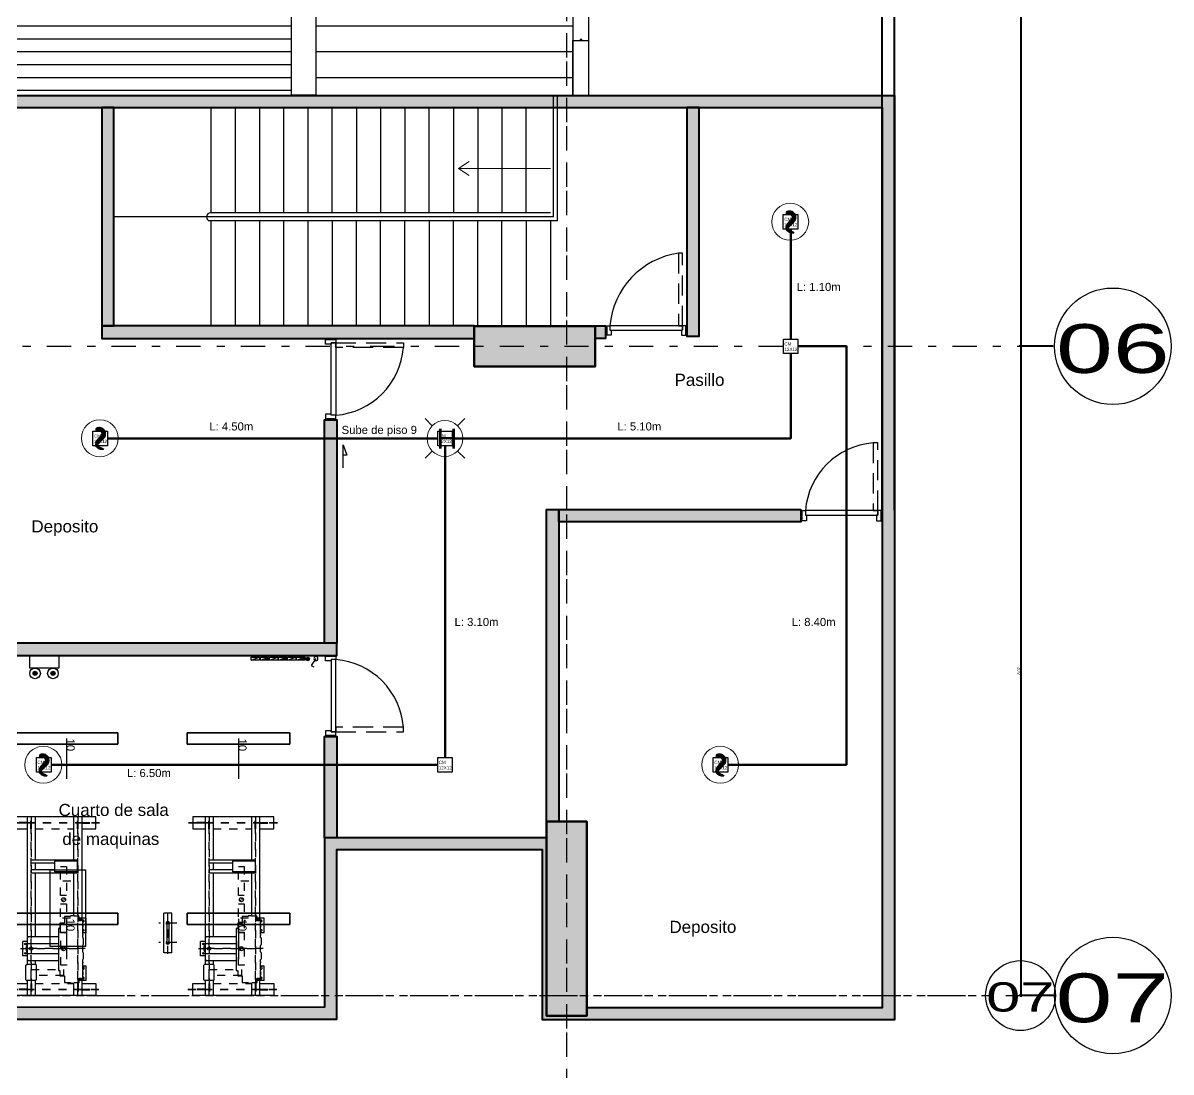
# Model space of a CAD drawing. Header units: millimetres. Extents: x 3781 to 4924, y 1639 to 1721.
# Drawn here: x 4896.93 to 4911.13, y 1649.56 to 1662.52 of the extents above; entities that cross this region are included whole.
import ezdxf

# ---------------------------------------------------------------- set-up
doc = ezdxf.new("R2010")
doc.units = ezdxf.units.MM
for name, pattern in [('CENTER', [0.7, 0.3, -0.2, 0, -0.2]), ('CENTERX2', [4, 2.5, -0.5, 0.5, -0.5]), ('DASHDOT2', [0.5, 0.25, -0.125, 0, -0.125]), ('DASHED2', [9.525, 6.35, -3.175]), ('DASHEDX2', [1.5, 1, -0.5]), ('HIDDEN', [0.375, 0.25, -0.125]), ('HIDDEN2', [0.1875, 0.125, -0.0625]), ('PHANTOMX2', [5, 2.5, -0.5, 0.5, -0.5, 0.5, -0.5])]:
    doc.linetypes.add(name, pattern=pattern)
doc.layers.get('Defpoints').update_dxf_attribs({"color": 255})
for name, color, linetype in [('1amobla', 2, 'Continuous'), ('_ACHU3', 253, 'Continuous'), ('ACOMETIDAS', 3, 'Continuous'), ('ANGULO', 3, 'Continuous'), ('AREA PARQUEO', 51, 'Continuous'), ('AS_GL DETECCION_MEZANINE', 7, 'Continuous'), ('AS_GL DETECCION_PISO 2', 7, 'Continuous'), ('AS_GL DETECCION_PISO 6', 7, 'Continuous'), ('CIELOS', 2, 'Continuous'), ('DLXLUM10', 50, 'Continuous'), ('DLXLUMEMER', 80, 'Continuous'), ('DLXLUMEX', 2, 'Continuous'), ('E-BORDE LOSA', 4, 'Continuous'), ('EJE-ESTRUCTURA', 1, 'CENTER'), ('EJES', 1, 'DASHDOT2'), ('F-2', 2, 'Continuous'), ('GG_LAZO CONTROL DRIVERS', 82, 'Continuous'), ('HATCH', 2, 'Continuous'), ('JCA_COTAS', 1, 'Continuous'), ('JCA_TEXTO1', 2, 'Continuous'), ('JCA_TEXTO2', 3, 'Continuous'), ('MAQUINA', 31, 'Continuous'), ('MAQUINA BASE', 82, 'Continuous'), ('MAQUINA VIGAS', 84, 'Continuous'), ('MAQUINA ZAPATAS', 84, 'Continuous'), ('MUEBLE', 1, 'Continuous'), ('MUROS', 30, 'Continuous'), ('PROYECCION', 1, 'DASHED2')]:
    doc.layers.add(name, color=color, linetype=linetype)
for name, color, linetype, lineweight in [('Columna', 6, 'Continuous', 40), ('D+_AU_EQUIPOS', 255, 'Continuous', 25), ('ELEC_ILUMINACION', 3, 'Continuous', 20), ('Estructura', 6, 'Continuous', 40), ('Muro', 4, 'Continuous', 40), ('TEXTOS', 7, 'Continuous', 20)]:
    doc.layers.add(name, color=color, linetype=linetype, lineweight=lineweight)
doc.layers.add('DIM-25', color=1, linetype='Continuous', plot=False)
doc.styles.add('DIM', font='ROMANS.shx')
doc.styles.add('ROMANS', font='arial.ttf', dxfattribs={"width": 0.7})
doc.styles.get("Standard").update_dxf_attribs({"font": 'arial.ttf'})
doc.styles.add('style2', font='arial.ttf', dxfattribs={"width": 1.5})
doc.dimstyles.new('1-10', dxfattribs={"dimscale": 10, "dimtxt": 0.0037, "dimasz": 0.001, "dimexe": 0.0018, "dimexo": 0.0018, "dimgap": 0.0005, "dimtad": 1, "dimzin": 4, "dimdsep": 46, "dimtxsty": 'ROMANS', "dimblk": 'ARCHTICK', "dimcen": 0.003, "dimdle": 0.0015, "dimclrd": 1, "dimclre": 1, "dimclrt": 4, "dimadec": 0, "dimazin": 0, "dimtfac": 1, "dimtix": 1, "dimtmove": 2, "dimatfit": 3, "dimldrblk": 'flecha', "dimfxl": 1, "dimtolj": 1, "dimtzin": 4, "dimarcsym": 0})
doc.dimstyles.new('dim-10', dxfattribs={"dimscale": 10, "dimtxt": 0.0015, "dimasz": 0.0008, "dimexe": 0.0003, "dimexo": 0.001, "dimgap": 0.0005, "dimtad": 2, "dimzin": 4, "dimdsep": 46, "dimtxsty": 'DIM', "dimblk": 'ARCHTICK', "dimcen": 0.0025, "dimclrd": 1, "dimclre": 256, "dimclrt": 2, "dimadec": 0, "dimazin": 0, "dimtfac": 1, "dimtmove": 2, "dimatfit": 0, "dimldrblk": 'OPEN30', "dimfxl": 1, "dimtolj": 1, "dimtzin": 0, "dimarcsym": 0})

# ---------------------------------------------------------------- blocks, each defined once
blk = doc.blocks.new('_ArchTick')
at = {"color": 0, "linetype": 'ByBlock', "const_width": 0.15}
blk.add_lwpolyline([(-0.5, -0.5), (0.5, 0.5)], dxfattribs=at)
blk = doc.blocks.new('*D63')
at = {"layer": 'Defpoints', "color": 0, "transparency": 16777216}
for p in [(2544.533, -5893.999), (2544.114, -5903.674), (2544.533, -5903.674)]:
    blk.add_point(p, dxfattribs=at)
at = {"layer": 'JCA_COTAS', "color": 1, "lineweight": -2, "transparency": 16777216}
for p, q in [((2544.515, -5893.999), (2544.096, -5893.999)), ((2544.114, -5893.984), (2544.114, -5903.689)), ((2544.515, -5903.674), (2544.096, -5903.674))]:
    blk.add_line(p, q, dxfattribs=at)
at = {"layer": 'JCA_COTAS', "color": 1, "lineweight": -2, "transparency": 16777216, "xscale": 0.01, "yscale": 0.01, "zscale": 0.01}
for p, rotation in [((2544.114, -5893.999), 90), ((2544.114, -5903.674), 270)]:
    blk.add_blockref('_ArchTick', p, dxfattribs=dict(at, rotation=rotation))
at = {"layer": 'JCA_COTAS', "color": 4, "transparency": 16777216, "insert": (2544.091, -5898.836), "char_height": 0.037, "attachment_point": 5, "rotation": 90, "style": 'ROMANS'}
blk.add_mtext('\\A1;9.68', dxfattribs=at)
blk = doc.blocks.new('flecha')
at = {"layer": '_ACHU3', "linetype": 'Continuous', "lineweight": 0}
h = blk.add_hatch(color=255, dxfattribs=at)
h.dxf.hatch_style = 1
h.paths.add_polyline_path([(0, 0), (2.4, 0.4), (2.4, 0), (4, 0), (4, 0), (2.4, 0), (2.4, -0.4)])
at = {"layer": '_ACHU3', "linetype": 'Continuous', "lineweight": 0, "flags": 128}
blk.add_lwpolyline([(0, 0), (2.4, 0.4), (2.4, 0), (2.4, 0), (4, 0), (4, 0), (2.4, 0), (2.4, -0.4), (0, 0)], dxfattribs=at)
blk = doc.blocks.new('*D64')
at = {"layer": 'Defpoints', "color": 0, "transparency": 16777216}
for p in [(2544.533, -5903.674), (2544.114, -5911.699), (2544.533, -5911.699)]:
    blk.add_point(p, dxfattribs=at)
at = {"layer": 'JCA_COTAS', "color": 1, "lineweight": -2, "transparency": 16777216}
for p, q in [((2544.515, -5903.674), (2544.096, -5903.674)), ((2544.114, -5903.659), (2544.114, -5911.714)), ((2544.515, -5911.699), (2544.096, -5911.699))]:
    blk.add_line(p, q, dxfattribs=at)
at = {"layer": 'JCA_COTAS', "color": 1, "lineweight": -2, "transparency": 16777216, "xscale": 0.01, "yscale": 0.01, "zscale": 0.01}
for p, rotation in [((2544.114, -5903.674), 90), ((2544.114, -5911.699), 270)]:
    blk.add_blockref('_ArchTick', p, dxfattribs=dict(at, rotation=rotation))
at = {"layer": 'JCA_COTAS', "color": 4, "transparency": 16777216, "insert": (2544.091, -5907.686), "char_height": 0.037, "attachment_point": 5, "rotation": 90, "style": 'ROMANS'}
blk.add_mtext('\\A1;8.02', dxfattribs=at)
blk = doc.blocks.new('*D122')
at = {"layer": 'CIELOS', "lineweight": -2, "ltscale": 0.01, "transparency": 16777216}
for p, q in [((4903.729, 1661.638), (4903.729, 1662.308)), ((4903.93, 1661.639), (4903.93, 1662.308))]:
    blk.add_line(p, q, dxfattribs=at)
at = {"layer": 'CIELOS', "color": 1, "lineweight": -2, "ltscale": 0.01, "transparency": 16777216}
blk.add_line((4903.93, 1662.305), (4903.729, 1662.305), dxfattribs=at)
at = {"layer": 'Defpoints', "color": 0, "ltscale": 0.01, "transparency": 16777216}
for p in [(4903.729, 1662.305), (4903.729, 1661.628), (4903.93, 1661.629)]:
    blk.add_point(p, dxfattribs=at)
at = {"layer": 'CIELOS', "color": 1, "lineweight": -2, "ltscale": 0.01, "transparency": 16777216, "xscale": 0.008, "yscale": 0.008, "zscale": 0.008, "rotation": 180}
blk.add_blockref('_ArchTick', (4903.729, 1662.305), dxfattribs=at)
at = {"layer": 'CIELOS', "color": 1, "lineweight": -2, "ltscale": 0.01, "transparency": 16777216, "xscale": 0.008, "yscale": 0.008, "zscale": 0.008}
blk.add_blockref('_ArchTick', (4903.93, 1662.305), dxfattribs=at)
at = {"layer": 'CIELOS', "color": 2, "ltscale": 0.01, "transparency": 16777216, "insert": (4903.829, 1662.317), "char_height": 0.015, "attachment_point": 5, "style": 'DIM'}
blk.add_mtext('\\A1;.20', dxfattribs=at)
blk = doc.blocks.new('_Open30')
at = {"color": 0, "linetype": 'ByBlock', "lineweight": -2}
for p, q in [((-1, 0.3), (0, 0)), ((0, 0), (-1, -0.3)), ((0, 0), (-1, 0))]:
    blk.add_line(p, q, dxfattribs=at)
blk = doc.blocks.new('*D73')
at = {"layer": 'Defpoints', "color": 0, "transparency": 16777216}
for p in [(2144.533, -5893.999), (2144.114, -5903.674), (2144.533, -5903.674)]:
    blk.add_point(p, dxfattribs=at)
at = {"layer": 'JCA_COTAS', "color": 1, "lineweight": -2, "transparency": 16777216}
for p, q in [((2144.515, -5893.999), (2144.096, -5893.999)), ((2144.114, -5893.984), (2144.114, -5903.689)), ((2144.515, -5903.674), (2144.096, -5903.674))]:
    blk.add_line(p, q, dxfattribs=at)
at = {"layer": 'JCA_COTAS', "color": 1, "lineweight": -2, "transparency": 16777216, "xscale": 0.01, "yscale": 0.01, "zscale": 0.01}
for p, rotation in [((2144.114, -5893.999), 90), ((2144.114, -5903.674), 270)]:
    blk.add_blockref('_ArchTick', p, dxfattribs=dict(at, rotation=rotation))
at = {"layer": 'JCA_COTAS', "color": 4, "transparency": 16777216, "insert": (2144.091, -5898.836), "char_height": 0.037, "attachment_point": 5, "rotation": 90, "style": 'ROMANS'}
blk.add_mtext('\\A1;9.68', dxfattribs=at)
blk = doc.blocks.new('*D74')
at = {"layer": 'Defpoints', "color": 0, "transparency": 16777216}
for p in [(2144.533, -5903.674), (2144.114, -5911.699), (2144.533, -5911.699)]:
    blk.add_point(p, dxfattribs=at)
at = {"layer": 'JCA_COTAS', "color": 1, "lineweight": -2, "transparency": 16777216}
for p, q in [((2144.515, -5903.674), (2144.096, -5903.674)), ((2144.114, -5903.659), (2144.114, -5911.714)), ((2144.515, -5911.699), (2144.096, -5911.699))]:
    blk.add_line(p, q, dxfattribs=at)
at = {"layer": 'JCA_COTAS', "color": 1, "lineweight": -2, "transparency": 16777216, "xscale": 0.01, "yscale": 0.01, "zscale": 0.01}
for p, rotation in [((2144.114, -5903.674), 90), ((2144.114, -5911.699), 270)]:
    blk.add_blockref('_ArchTick', p, dxfattribs=dict(at, rotation=rotation))
at = {"layer": 'JCA_COTAS', "color": 4, "transparency": 16777216, "insert": (2144.091, -5907.686), "char_height": 0.037, "attachment_point": 5, "rotation": 90, "style": 'ROMANS'}
blk.add_mtext('\\A1;8.02', dxfattribs=at)
blk = doc.blocks.new('*U94')
for p, q in [((70, 637), (-70, 637)), ((-70, 637), (-70, -637)), ((-70, 637), (-70, -637)), ((-70, -637), (-70, 637)), ((-70, 637), (-70, 637)), ((70, 637), (-70, 637)), ((-70, 637), (-70, 637)), ((-70, 637), (70, 637)), ((-70, -637), (-70, 637)), ((-70, 637), (70, 637)), ((70, -637), (70, 637)), ((70, 637), (70, 637)), ((70, -637), (70, 637)), ((70, 637), (70, 637)), ((70, 637), (70, -637)), ((70, 637), (70, -637)), ((-70, -637), (70, -637)), ((-70, -637), (-70, -637)), ((-70, -637), (70, -637)), ((70, -637), (-70, -637)), ((-70, -637), (-70, -637)), ((70, -637), (-70, -637)), ((70, -637), (70, -637)), ((70, -637), (70, -637))]:
    blk.add_line(p, q)
at = {"color": 1}
blk.add_line((0, 0), (500, 0), dxfattribs=at)
at = {"layer": 'DLXLUMEX', "color": 7}
blk.add_text('10', height=100, dxfattribs=at).set_placement((0, 0))
blk = doc.blocks.new('SUICHE SENCILLO')
at = {"layer": 'D+_AU_EQUIPOS'}
for p, q in [((0, 0), (187, -67)), ((187, -67), (153, -128))]:
    blk.add_line(p, q, dxfattribs=at)
blk.add_circle((0, 0), 47.9, dxfattribs=at)
blk = doc.blocks.new('EMG LEDR5H')
at = {"layer": 'DLXLUMEMER'}
h = blk.add_hatch(color=256, dxfattribs=at)
h.dxf.hatch_style = 1
h.paths.add_polyline_path([(-0.181, 0.3, 1), (-0.113, 0.3, 1)])
h = blk.add_hatch(color=256, dxfattribs=at)
h.dxf.hatch_style = 1
h.paths.add_polyline_path([(0.122, 0.3, 1), (0.191, 0.3, 1)])
blk.add_lwpolyline([(-0.245, 0.21), (0.245, 0.21), (0.245, 0), (-0.245, 0)], close=True, dxfattribs=at)
for centre, radius in [((-0.147, 0.3), 0.0902), ((0.156, 0.3), 0.0902), ((-0.147, 0.3), 0.0342), ((0.156, 0.3), 0.0342)]:
    blk.add_circle(centre, radius, dxfattribs=at)
blk = doc.blocks.new('ACOMETIDA')
at = {"layer": 'ACOMETIDAS', "ltscale": 0.5}
for p, q in [((38692, -55335), (38692, -55387)), ((38705, -55335), (38705, -55387))]:
    blk.add_line(p, q, dxfattribs=at)
for points in [[(38684, -54663), (38721, -54663), (38721, -54766), (38684, -54766)], [(38684, -54775), (38721, -54775), (38721, -54878), (38684, -54878)], [(38684, -54887), (38721, -54887), (38721, -54990), (38684, -54990)], [(38684, -54999), (38721, -54999), (38721, -55102), (38684, -55102)], [(38684, -55111), (38721, -55111), (38721, -55214), (38684, -55214)], [(38684, -55223), (38721, -55223), (38721, -55326), (38684, -55326)]]:
    blk.add_lwpolyline(points, close=True, dxfattribs=at)
for points in [[(38684, -54663), (38721, -54766)], [(38684, -54775), (38721, -54878)], [(38684, -54887), (38721, -54990)], [(38684, -54999), (38721, -55102)], [(38684, -55111), (38721, -55214)], [(38684, -55223), (38721, -55326)]]:
    blk.add_lwpolyline(points, dxfattribs=at)
blk.add_circle((38699, -55361), 22, dxfattribs=at)
for points in [[(38684, -54775), (38721, -54878), (38684, -54878)], [(38684, -54999), (38721, -55102), (38684, -55102)], [(38684, -55223), (38721, -55326), (38684, -55326)]]:
    blk.add_solid(points, dxfattribs=at)
blk = doc.blocks.new('dcedfedwed')
at = {"layer": 'HATCH'}
h = blk.add_hatch(color=256, dxfattribs=at)
h.paths.add_polyline_path([(0, 630), (0, 605), (25, 605, 0.414214)])
h.paths.add_polyline_path([(0, 605), (-25, 605, 0.414214), (0, 580)])
h = blk.add_hatch(color=256, dxfattribs=at)
h.paths.add_polyline_path([(0, 25), (0, 0), (25, 0, 0.414214)])
h.paths.add_polyline_path([(0, 0), (-25, 0, 0.414214), (0, -25)])
at = {"layer": 'ANGULO', "linetype": 'CENTERX2'}
for p, q in [((-87, 230), (87, 230)), ((-92, -230), (92, -230))]:
    blk.add_line(p, q, dxfattribs=at)
at = {"layer": 'EJES', "ltscale": 2}
for p, q in [((910, 670), (910, 150)), ((800, 530), (1020, 530)), ((800, 290), (1020, 290))]:
    blk.add_line(p, q, dxfattribs=at)
for points, elevation in [([(-175, -1025), (-175, 1185)], 0), ([(532, 605), (-268, 605)], -388613), ([(654, -950), (-445, -950)], -388613)]:
    blk.add_lwpolyline(points, close=True, dxfattribs=dict(at, elevation=elevation))
for points in [[(400, -1025), (400, 1185)], [(662, 1110), (-437, 1110)]]:
    blk.add_lwpolyline(points, close=True, dxfattribs=at)
at = {"layer": 'HATCH'}
for centre in [(0, 605), (0, 0)]:
    blk.add_circle(centre, 25, dxfattribs=at)
at = {"layer": 'MAQUINA', "linetype": 'Continuous', "ltscale": 3, "elevation": -388613}
blk.add_lwpolyline([(-189, 205), (-135, 205, -0.365977), (-132, 202, 0.365977), (-129, 200), (-85, 200), (-85, 206), (-10, 206), (-10, 290), (44, 290), (44, 355), (64, 355), (64, 875), (44, 875), (44, 940), (-10, 940), (-10, 1024), (-85, 1024), (-85, 1030), (-129, 1030, 0.365977), (-132, 1028, -0.365977), (-135, 1025), (-193, 1025), (-193, 970), (-216, 970), (-216, 977, 0.414214), (-218, 978), (-232, 978, 0.414214), (-233, 977), (-233, 965), (-238, 965), (-238, 880), (-237, 880), (-237, 870), (-240, 870, 0.388879), (-241, 868), (-241, 862, 0.388879), (-240, 860), (-237, 860), (-237, 780), (-240, 780, 0.388879), (-241, 778), (-241, 772, 0.388879), (-240, 770), (-237, 769), (-237, 744, 0.27418), (-247, 727), (-247, 663, 0.27418), (-237, 646), (-237, 610), (-240, 610, 0.388879), (-241, 608), (-241, 602, 0.388879), (-240, 600), (-237, 600), (-237, 564, 0.27418), (-247, 547), (-247, 483, 0.27418), (-237, 466), (-237, 441), (-240, 440, 0.388879), (-241, 438), (-241, 432, 0.388879), (-240, 430), (-237, 430), (-237, 370), (-240, 370, 0.388879), (-241, 368), (-241, 362, 0.388879), (-240, 360), (-237, 360), (-237, 352), (-238, 352), (-238, 265), (-233, 265), (-233, 254, 0.414214), (-232, 252), (-218, 252, 0.414214), (-216, 254), (-216, 262), (-193, 262), (-193, 206), (-189, 206)], format="xyb", dxfattribs=at)
at = {"layer": 'MAQUINA BASE', "linetype": 'Continuous', "ltscale": 3}
for p, q in [((335, 990, -388613), (345, 1000, -388613)), ((345, 1000, -388613), (455, 1000, -388613)), ((465, 990, -388613), (455, 1000, -388613)), ((335, 990, -388613), (335, 810, -388613)), ((465, 990, -388613), (465, 810, -388613)), ((335, 810, -388613), (345, 800, -388613)), ((345, 800, -388613), (455, 800, -388613)), ((465, 810, -388613), (455, 800, -388613)), ((64, 670), (450, 670)), ((860, 655), (960, 655)), ((860, 655), (860, 165)), ((960, 655), (960, 165)), ((450, 540), (64, 540)), ((899, 535), (902, 535)), ((899, 285), (899, 535)), ((906, 528), (902, 535)), ((914, 528), (918, 535)), ((921, 535), (918, 535)), ((921, 285), (921, 535)), ((899, 285), (902, 285)), ((906, 292), (902, 285)), ((914, 292), (918, 285)), ((921, 285), (918, 285)), ((860, 165), (960, 165))]:
    blk.add_line(p, q, dxfattribs=at)
at = {"layer": 'MAQUINA BASE', "linetype": 'Continuous', "ltscale": 3, "elevation": -388613}
blk.add_lwpolyline([(-193, 985), (-235, 985), (-235, 965)], dxfattribs=at)
at = {"layer": 'MAQUINA BASE', "linetype": 'Continuous', "ltscale": 3}
for points in [[(64, 460), (440, 460), (450, 470), (450, 740), (440, 750), (64, 750)], [(-235, 265), (-235, 245), (-193, 245)]]:
    blk.add_lwpolyline(points, dxfattribs=at)
blk.add_circle((400, 605), 20, dxfattribs=at)
for centre, radius, start, end in [((910, 530), 20, 303.367, 236.633), ((910, 530), 4, 0, 180), ((910, 530), 4, 180, 0), ((910, 290), 20, 123.367, 56.633), ((910, 290), 4, 0, 180), ((910, 290), 4, 180, 0)]:
    blk.add_arc(centre, radius, start, end, dxfattribs=at)
at = {"layer": 'MAQUINA VIGAS'}
for p, q in [((-225, 1000, -388613), (-225, 1185)), ((-125, 1030, -388613), (-125, 1185)), ((350, 1000, -388613), (350, 1185)), ((450, 1000, -388613), (450, 1185)), ((350, 750), (350, 800, -388613)), ((450, 675), (450, 800, -388613)), ((350, 185), (350, 460)), ((450, -1025), (450, 495)), ((-225, -1025), (-225, 230)), ((-125, -315), (-125, 200)), ((350, -315), (350, 185)), ((-175, -330), (-175, -370)), ((-175, -330), (400, -330)), ((-170, -475), (-170, -345)), ((-170, -345), (110, -345)), ((-125, -330), (-125, -315)), ((110, -475), (110, -345)), ((110, -370), (400, -370)), ((350, -330), (350, -315)), ((350, -450), (350, -370)), ((400, -330), (400, -370)), ((-175, -450), (-175, -490)), ((-175, -490), (400, -490)), ((-170, -475), (110, -475)), ((-125, -1025), (-125, -490)), ((110, -450), (400, -450)), ((350, -1025), (350, -490)), ((400, -450), (400, -490))]:
    blk.add_line(p, q, dxfattribs=at)
at = {"layer": 'MAQUINA VIGAS', "linetype": 'PHANTOMX2', "ltscale": 2}
for p, q in [((350, 1035), (-125, 1035)), ((350, -875), (-125, -875))]:
    blk.add_line(p, q, dxfattribs=at)
at = {"layer": 'MAQUINA VIGAS', "linetype": 'DASHEDX2', "ltscale": 3}
for p, q in [((-175, -370), (-170, -370)), ((-175, -450), (-170, -450))]:
    blk.add_line(p, q, dxfattribs=at)
at = {"layer": 'MAQUINA VIGAS', "linetype": 'CENTERX2', "ltscale": 2}
blk.add_line((-61, -330), (61, -330), dxfattribs=at)
at = {"layer": 'MAQUINA VIGAS'}
for points in [[(-225, 1035), (-400, 1035), (-400, 1185), (600, 1185), (600, 1035), (450, 1035)], [(-225, -875), (-400, -875), (-400, -1025), (600, -1025), (600, -875), (450, -875)]]:
    blk.add_lwpolyline(points, dxfattribs=at)
at = {"layer": 'MAQUINA ZAPATAS', "linetype": 'Continuous', "ltscale": 3}
for p, q in [((-280, 1000, -388613), (-280, 820, -388613)), ((-280, 1000, -388613), (-193, 1000, -388613)), ((-280, 820, -388613), (-237, 820, -388613)), ((450, 695), (505, 695)), ((505, 695), (505, 515)), ((450, 515), (505, 515)), ((-280, 410, -388613), (-237, 410)), ((-280, 410, -388613), (-280, 230)), ((-280, 230), (-193, 230))]:
    blk.add_line(p, q, dxfattribs=at)
for centre in [(470, 663), (470, 547)]:
    blk.add_circle(centre, 10, dxfattribs=at)
for centre, radius, start, end in [((-239, 844), 17.6, 97.1345, 277.845), ((-246, 968, -388613), 10, 342.5424, 314.427), ((-175, 910, -388613), 67.5, 160.1763, 199.8237), ((400, 605), 67.5, 317.7946, 42.2054), ((-246, 378), 10, 25.8419, 296.1197), ((-175, 320), 67.5, 160.1763, 199.8237), ((-246, 378), 10, 307.5793, 334.1581), ((-246, 378), 10, 307.5793, 334.1581), ((-246, 262), 10, 45.573, 17.4576)]:
    blk.add_arc(centre, radius, start, end, dxfattribs=at)
at = {"layer": 'PROYECCION'}
for p, q in [((-179, 1035), (-179, 1185)), ((-172, 1035), (-172, 1185)), ((396, 1035), (396, 1185)), ((403, 1035), (403, 1185)), ((-225, 1113), (-400, 1113)), ((-225, 1106), (-400, 1106)), ((450, 1113), (600, 1113)), ((450, 1106), (600, 1106)), ((-225, -947), (-400, -947)), ((-225, -954), (-400, -954)), ((-179, -875), (-179, -1025)), ((-172, -875), (-172, -1025)), ((396, -875), (396, -1025)), ((403, -875), (403, -1025)), ((450, -947), (600, -947)), ((450, -954), (600, -954))]:
    blk.add_line(p, q, dxfattribs=at)
at = {"layer": 'PROYECCION', "linetype": 'DASHEDX2', "elevation": -388613}
for points in [[(0, 936), (400, 936), (400, 864), (0, 864)], [(-35, 810), (35, 810), (35, 400), (-35, 400)], [(-36, 410), (36, 410), (36, 50), (-36, 50)], [(-36, -50), (36, -50), (36, -410), (-36, -410)]]:
    blk.add_lwpolyline(points, close=True, dxfattribs=at)
blk = doc.blocks.new('Caja metalica de 12')
at = {"layer": '1amobla', "linetype": 'Continuous', "ltscale": 0.3}
blk.add_lwpolyline([(-1069.691, -2855.357), (-1069.511, -2855.357), (-1069.511, -2855.537), (-1069.691, -2855.537), (-1069.691, -2855.357)], dxfattribs=at)
at = {"layer": '1amobla', "color": 7, "linetype": 'Continuous', "ltscale": 0.3, "insert": (-1069.679, -2855.397), "char_height": 0.04, "width": 0.07916, "attachment_point": 1}
blk.add_mtext('CM 12X12', dxfattribs=at)
blk = doc.blocks.new('AS_Strobe-CEILING')
at = {"color": 0, "linetype": 'Continuous', "lineweight": 15}
for p, q in [((-0.1045, 0.1045), (-0.163, 0.163)), ((0.1045, 0.1045), (0.163, 0.163)), ((-0.1045, -0.1045), (-0.163, -0.163)), ((0.1045, -0.1045), (0.163, -0.163))]:
    blk.add_line(p, q, dxfattribs=at)
blk.add_ellipse((0, 0), major_axis=(0.1478, 0), ratio=1, dxfattribs=at)
blk = doc.blocks.new('Horne Strobe Cielo')
at = {"layer": 'AS_GL DETECCION_MEZANINE', "color": 1, "linetype": 'Continuous', "xscale": 1.5, "yscale": 1.5, "zscale": 1.5}
blk.add_blockref('AS_Strobe-CEILING', (-679.742, -2828), dxfattribs=at)
at = {"layer": '1amobla', "color": 7, "linetype": 'Continuous', "ltscale": 0.3, "true_color": 0xffffff, "insert": (-679.843, -2827.878), "char_height": 0.25, "width": 0.07916, "attachment_point": 1}
blk.add_mtext('H', dxfattribs=at)
blk = doc.blocks.new('AS_Initiator2')
at = {"color": 0, "linetype": 'Continuous', "lineweight": 15}
blk.add_circle((0, 0), 0.1524, dxfattribs=at)
for points in [[(-0.027, 0.0906), (-0.0054, 0.0954), (-0.027, 0.0558), (0.0174, 0.0906)], [(-0.027, 0.0558), (-0.0366, 0.0654), (-0.027, 0.0906), (-0.0366, 0.0822)], [(0.0438, 0.0054), (-0.0018, -0.0426), (-0.027, -0.0126), (-0.0342, -0.0246)], [(-0.027, 0.0558), (0.0174, 0.0906), (-0.0162, 0.0522), (-0.0068, 0.055)], [(0.0486, 0.015), (0.0438, 0.0054), (0.0042, 0.0222), (-0.027, -0.0126)], [(-0.0068, 0.055), (0.0174, 0.0906), (0.0066, 0.051), (0.0306, 0.081)], [(0.0438, 0.0678), (0.0486, 0.0606), (0.0138, 0.039), (0.0042, 0.0222)], [(0.0486, 0.0606), (0.0522, 0.0366), (0.0042, 0.0222), (0.0486, 0.015)], [(0.0066, 0.051), (0.0306, 0.081), (0.0138, 0.039), (0.0438, 0.0678)], [(-0.0018, -0.0426), (-0.0102, -0.0498), (-0.0342, -0.0246), (-0.0402, -0.0498)], [(-0.0102, -0.0498), (-0.009, -0.0618), (-0.0402, -0.0498), (-0.0366, -0.0702)], [(-0.009, -0.0618), (0.003, -0.0702), (-0.0366, -0.0702), (-0.015, -0.0894)], [(0.003, -0.0702), (0.0186, -0.0762), (-0.015, -0.0894), (0.009, -0.0978)], [(0.009, -0.0978), (0.0186, -0.0762), (0.0306, -0.0978), (0.0366, -0.087)]]:
    blk.add_solid(points, dxfattribs=at)
blk = doc.blocks.new('estruct terraza')
at = {"layer": 'EJE-ESTRUCTURA'}
for p, q in [((2538.498, -5855.354), (2538.498, -5914.914)), ((2538.498, -5855.354), (2538.498, -5914.914)), ((2512.87, -5903.674), (2544.533, -5903.674)), ((2512.731, -5911.699), (2544.533, -5911.699))]:
    blk.add_line(p, q, dxfattribs=at)
at = {"layer": 'Estructura', "color": 1, "linetype": 'HIDDEN2', "ltscale": 0.3}
for points in [[(2537.353, -5903.424), (2538.853, -5903.424), (2538.853, -5903.924), (2537.353, -5903.924)], [(2538.248, -5911.949), (2538.248, -5909.549), (2538.748, -5909.549), (2538.748, -5911.949)]]:
    blk.add_lwpolyline(points, close=True, dxfattribs=at)
at = {"layer": 'JCA_TEXTO1', "linetype": 'Continuous'}
for centre in [(2545.253, -5903.674), (2545.253, -5911.699)]:
    blk.add_circle(centre, 0.72, dxfattribs=at)
at = {"layer": 'JCA_TEXTO2', "style": 'style2', "width": 1.5}
for s, p in [('06', (2544.551, -5904.004)), ('07', (2544.545, -5912.029))]:
    blk.add_text(s, height=0.6031, rotation=0.0293, dxfattribs=at).set_placement(p)
at = {"layer": 'JCA_COTAS'}
for base, p1, p2, picture, middle in [((2544.11448, -5903.67384), (2544.53317, -5893.99883), (2544.53317, -5903.67384), '*D63', (2544.09059, -5898.83633)), ((2544.11448, -5911.69883), (2544.53317, -5903.67384), (2544.53317, -5911.69883), '*D64', (2544.09059, -5907.68634))]:
    dim = blk.add_linear_dim(base=base, p1=p1, p2=p2, angle=90, dimstyle='1-10', dxfattribs=at)
    dim.commit()
    dim.dimension.update_dxf_attribs({"geometry": picture, "text_midpoint": middle})
blk = doc.blocks.new('estructura cubiertas')
at = {"layer": 'EJE-ESTRUCTURA'}
for p, q in [((2138.498, -5855.354), (2138.498, -5914.914)), ((2138.498, -5855.354), (2138.498, -5914.914)), ((2112.87, -5903.674), (2144.533, -5903.674)), ((2112.731, -5911.699), (2144.533, -5911.699))]:
    blk.add_line(p, q, dxfattribs=at)
at = {"layer": 'Estructura', "color": 1, "linetype": 'HIDDEN2', "ltscale": 0.3}
for points in [[(2137.353, -5903.424), (2138.853, -5903.424), (2138.853, -5903.924), (2137.353, -5903.924)], [(2138.248, -5911.949), (2138.248, -5909.549), (2138.748, -5909.549), (2138.748, -5911.949)]]:
    blk.add_lwpolyline(points, close=True, dxfattribs=at)
at = {"layer": 'JCA_TEXTO1', "linetype": 'Continuous'}
for centre in [(2145.253, -5903.674), (2145.253, -5911.699)]:
    blk.add_circle(centre, 0.72, dxfattribs=at)
at = {"layer": 'JCA_TEXTO2', "style": 'style2', "width": 1.5}
for s, p in [('06', (2144.551, -5904.004)), ('07', (2144.545, -5912.029))]:
    blk.add_text(s, height=0.6031, rotation=0.0293, dxfattribs=at).set_placement(p)
at = {"layer": 'JCA_COTAS'}
for base, p1, p2, picture, middle in [((2144.11448, -5903.67384), (2144.53317, -5893.99883), (2144.53317, -5903.67384), '*D73', (2144.09059, -5898.83633)), ((2144.11448, -5911.69883), (2144.53317, -5903.67384), (2144.53317, -5911.69883), '*D74', (2144.09059, -5907.68634))]:
    dim = blk.add_linear_dim(base=base, p1=p1, p2=p2, angle=90, dimstyle='1-10', dxfattribs=at)
    dim.commit()
    dim.dimension.update_dxf_attribs({"geometry": picture, "text_midpoint": middle})

msp = doc.modelspace()

# ---------------------------------------------------------------- hatches: boundary and pattern name
at = {"layer": 'E-BORDE LOSA', "ltscale": 0.01}
h = msp.add_hatch(dxfattribs=at)
h.set_pattern_fill('ANSI31', color=251, scale=0.05, angle=135)
h.set_pattern_definition([(180, (2565.1563, 7637.20172), (-1e-17, -0.15875), [])])
h.paths.add_polyline_path([(4896.158, 1661.631), (4900.252, 1661.631), (4900.252, 1668.303), (4898.758, 1668.303), (4898.758, 1678.881), (4896.158, 1678.881)])
h = msp.add_hatch(dxfattribs=at)
h.set_pattern_fill('ANSI31', color=251, scale=0.1, angle=135)
h.set_pattern_definition([(180, (2585.88402, 7637.20172), (-3e-17, -0.3175), [])])
h.paths.add_polyline_path([(4900.553, 1661.63), (4903.731, 1661.629), (4903.728, 1668.302), (4900.55, 1668.303)])
h = msp.add_hatch(color=251, dxfattribs=at)
h.dxf.hatch_style = 1
h.paths.add_polyline_path([(4907.708, 1661.629), (4895.909, 1661.629), (4895.908, 1658.828), (4893.566, 1658.828), (4893.566, 1650.207), (4900.809, 1650.208), (4900.809, 1652.304), (4903.354, 1652.304), (4903.354, 1650.203), (4907.708, 1650.203)])
h.paths.add_polyline_path([(4907.558, 1650.353), (4903.904, 1650.353), (4903.904, 1650.253), (4903.404, 1650.253), (4903.404, 1652.454), (4900.659, 1652.454), (4900.659, 1650.358), (4896.407, 1650.357), (4896.407, 1650.254), (4895.907, 1650.253), (4895.907, 1650.357), (4893.716, 1650.357), (4893.716, 1658.678), (4895.907, 1658.678), (4895.907, 1658.778), (4896.057, 1658.778), (4896.059, 1661.479), (4905.14, 1661.479), (4905.14, 1658.653), (4905.292, 1658.653), (4905.292, 1661.479), (4907.558, 1661.479)], flags=16)
h.paths.add_polyline_path([(4903.904, 1657.377), (4903.904, 1656.358), (4903.904, 1656.205), (4894.153, 1656.205), (4894.153, 1656.358), (4903.752, 1656.358), (4903.752, 1657.377)], flags=0)
h.paths.add_polyline_path([(4902.509, 1658.779), (4902.509, 1658.626), (4897.904, 1658.626), (4897.904, 1658.779), (4897.904, 1661.282), (4898.056, 1661.282), (4898.056, 1658.779)], flags=0)
h.paths.add_polyline_path([(4907.446, 1654.51), (4907.446, 1654.358), (4904.804, 1654.358), (4904.804, 1654.51)], flags=0)
h.paths.add_polyline_path([(4903.904, 1654.507), (4903.904, 1652.653), (4903.752, 1652.653), (4903.752, 1654.507)], flags=0)
h = msp.add_hatch(color=251, dxfattribs=at)
h.dxf.hatch_style = 1
h.paths.add_polyline_path([(4904.134, 1658.626), (4904.134, 1658.779), (4897.904, 1658.779), (4897.904, 1658.626)])
h.paths.add_polyline_path([(4898.056, 1661.479), (4897.904, 1661.479), (4897.904, 1658.779), (4898.056, 1658.779)])
h.paths.add_polyline_path([(4893.716, 1654.858), (4893.716, 1654.705), (4900.812, 1654.705), (4900.812, 1654.858)])
h.paths.add_polyline_path([(4900.812, 1654.858), (4900.659, 1654.858), (4900.659, 1657.618), (4900.812, 1657.618)])
h.paths.add_polyline_path([(4906.55, 1656.51), (4906.55, 1656.358), (4903.557, 1656.358), (4903.557, 1652.653), (4903.404, 1652.653), (4903.404, 1656.51)])
h.paths.add_polyline_path([(4900.812, 1652.454), (4900.659, 1652.454), (4900.659, 1653.705), (4900.812, 1653.705)])
h = msp.add_hatch(color=250, dxfattribs=at)
h.dxf.hatch_style = 1
h.paths.add_polyline_path([(4895.907, 1657.278), (4896.407, 1657.278), (4896.407, 1658.778), (4895.907, 1658.778)])
h.paths.add_polyline_path([(4895.907, 1650.253), (4896.407, 1650.253), (4896.407, 1652.653), (4895.907, 1652.653)])
h.paths.add_polyline_path([(4903.404, 1650.253), (4903.904, 1650.253), (4903.904, 1652.653), (4903.404, 1652.653)])
h.paths.add_polyline_path([(4904.009, 1658.278), (4904.009, 1658.778), (4902.509, 1658.778), (4902.509, 1658.278)])

# ---------------------------------------------------------------- linework, layer by layer
msp.add_line((4905.292, 1661.479), (4907.558, 1661.479))
at = {"layer": 'AREA PARQUEO', "color": 2}
for p, q in [((4903.49, 1660.129), (4903.49, 1661.627)), ((4903.54, 1660.079), (4903.54, 1661.627)), ((4899.254, 1661.479), (4899.254, 1660.179)), ((4899.554, 1661.479), (4899.554, 1660.179)), ((4899.854, 1661.479), (4899.854, 1660.179)), ((4900.154, 1661.479), (4900.154, 1660.179)), ((4900.454, 1661.479), (4900.454, 1660.179)), ((4900.754, 1660.179), (4900.754, 1661.478)), ((4901.054, 1661.478), (4901.054, 1660.179)), ((4901.354, 1661.478), (4901.354, 1660.179)), ((4901.654, 1661.478), (4901.654, 1660.179)), ((4901.954, 1660.179), (4901.954, 1661.478)), ((4902.254, 1661.478), (4902.254, 1660.179)), ((4902.554, 1661.478), (4902.554, 1660.179)), ((4902.854, 1661.478), (4902.854, 1660.179)), ((4903.154, 1660.179), (4903.154, 1661.479)), ((4903.454, 1660.179), (4899.251, 1660.179)), ((4903.49, 1660.129), (4898.056, 1660.129)), ((4903.54, 1660.079), (4899.232, 1660.079)), ((4899.254, 1660.079), (4899.254, 1658.779)), ((4899.554, 1660.079), (4899.554, 1658.779)), ((4899.854, 1660.079), (4899.854, 1658.779)), ((4900.154, 1660.079), (4900.154, 1658.779)), ((4900.154, 1660.079), (4900.154, 1658.779)), ((4900.454, 1660.079), (4900.454, 1658.779)), ((4900.754, 1660.079), (4900.754, 1658.779)), ((4901.054, 1658.779), (4901.054, 1660.079)), ((4901.354, 1658.779), (4901.354, 1660.079)), ((4901.654, 1658.779), (4901.654, 1660.079)), ((4901.954, 1660.079), (4901.954, 1658.779)), ((4902.254, 1658.779), (4902.254, 1660.079)), ((4902.554, 1658.779), (4902.554, 1660.079)), ((4902.854, 1658.779), (4902.854, 1660.079)), ((4903.154, 1660.079), (4903.155, 1658.778)), ((4903.454, 1660.079), (4903.454, 1658.779))]:
    msp.add_line(p, q, dxfattribs=at)
msp.add_lwpolyline([(4897.265, 1652.056), (4897.703, 1652.056), (4897.703, 1651.108), (4897.265, 1651.108)], close=True, dxfattribs=at)
for centre, radius, start, end in [((4899.251, 1660.129), 0.05, 90, 180), ((4899.258, 1660.129), 0.0569, 180.7333, 243.107), ((4899.254, 1660.129), 0.05, 269.999997861397, 270.0000000333505), ((4899.554, 1660.129), 0.05, 269.999997861397, 270.0000000333505), ((4899.854, 1660.129), 0.05, 269.999997861397, 270.0000000333505), ((4900.154, 1660.129), 0.05, 269.999997861397, 270.0000000333505), ((4900.454, 1660.129), 0.05, 269.999997861397, 270.0000000333505)]:
    msp.add_arc(centre, radius, start, end, dxfattribs=at)
at = {"layer": 'AS_GL DETECCION_PISO 2', "color": 5, "linetype": 'Continuous', "lineweight": 50}
for p, q in [((4906.425, 1658.618), (4906.425, 1659.976)), ((4902.06, 1657.39), (4897.976, 1657.39)), ((4902.06, 1657.39), (4900.812, 1657.39)), ((4902.15, 1653.445), (4902.15, 1657.3)), ((4897.277, 1653.355), (4902.06, 1653.355))]:
    msp.add_line(p, q, dxfattribs=at)
for points in [[(4902.24, 1657.39), (4906.425, 1657.39), (4906.425, 1658.438)], [(4906.515, 1658.528), (4907.115, 1658.528), (4907.115, 1653.355), (4905.648, 1653.355)]]:
    msp.add_lwpolyline(points, dxfattribs=at)
at = {"layer": 'CIELOS', "ltscale": 0.01}
for points in [[(4887.357, 1652.59), (4878.678, 1652.59), (4878.678, 1661.575), (4884.484, 1661.575), (4884.484, 1678.881), (4899.058, 1678.881), (4899.058, 1668.303), (4903.73, 1668.303), (4903.729, 1661.628), (4903.93, 1661.629), (4903.93, 1668.503), (4899.258, 1668.503), (4899.258, 1679.081), (4884.284, 1679.081), (4884.284, 1661.775), (4878.478, 1661.775), (4878.478, 1652.39), (4887.357, 1652.39), (4887.357, 1652.59)], [(4903.729, 1661.628), (4895.909, 1661.632), (4895.907, 1658.828), (4887.357, 1658.827), (4887.357, 1652.59)]]:
    msp.add_lwpolyline(points, dxfattribs=at)
msp.add_lwpolyline([(4900.252, 1668.303), (4900.552, 1668.303), (4900.552, 1661.631), (4900.252, 1661.631)], close=True, dxfattribs=at)
at = {"layer": 'Columna', "ltscale": 0.01}
for points in [[(4904.009, 1658.278), (4904.009, 1658.778), (4902.509, 1658.778), (4902.509, 1658.278)], [(4903.404, 1650.253), (4903.904, 1650.253), (4903.904, 1652.653), (4903.404, 1652.653)]]:
    msp.add_lwpolyline(points, close=True, dxfattribs=at)
at = {"layer": 'DIM-25'}
for centre, radius, start, end in [((4905.174, 1658.7), 0.987, 97.8945, 175.4314), ((4900.728, 1658.583), 0.91, 274.4578, 355.5956), ((4900.728, 1658.583), 0.91, 274.4578, 355.5956), ((4907.515, 1656.426), 0.91, 94.4044, 175.5422), ((4907.515, 1656.426), 0.91, 94.4044, 175.5422), ((4900.728, 1653.749), 0.91, 4.4044, 85.5422), ((4900.728, 1653.749), 0.91, 4.4044, 85.5422)]:
    msp.add_arc(centre, radius, start, end, dxfattribs=at)
at = {"layer": 'EJE-ESTRUCTURA'}
for p, q in [((4903.654, 1662.398), (4903.654, 1649.29)), ((4903.654, 1662.398), (4903.654, 1649.29)), ((4892.119, 1650.503), (4908.836, 1650.503))]:
    msp.add_line(p, q, dxfattribs=at)
at = {"layer": 'Estructura'}
for points in [[(4902.509, 1658.778), (4904.009, 1658.778), (4904.009, 1658.278), (4902.509, 1658.278)], [(4903.404, 1650.253), (4903.404, 1652.653), (4903.904, 1652.653), (4903.904, 1650.253)]]:
    msp.add_lwpolyline(points, close=True, dxfattribs=at)
at = {"layer": 'F-2'}
for points in [[(4904.14, 1658.766), (4904.152, 1658.766), (4904.152, 1658.679), (4904.14, 1658.679)], [(4904.203, 1658.728), (4904.203, 1658.666), (4904.152, 1658.666), (4904.152, 1658.779), (4904.19, 1658.779), (4904.19, 1658.728), (4904.203, 1658.728)], [(4905.076, 1658.728), (4905.076, 1658.666), (4905.127, 1658.666), (4905.127, 1658.779), (4905.089, 1658.779), (4905.089, 1658.728), (4905.076, 1658.728)], [(4905.14, 1658.766), (4905.127, 1658.766), (4905.127, 1658.679), (4905.14, 1658.679)], [(4900.742, 1658.555), (4900.672, 1658.555), (4900.672, 1658.612), (4900.798, 1658.612), (4900.798, 1658.569), (4900.742, 1658.569), (4900.742, 1658.555)], [(4900.742, 1658.555), (4900.672, 1658.555), (4900.672, 1658.612), (4900.798, 1658.612), (4900.798, 1658.569), (4900.742, 1658.569), (4900.742, 1658.555)], [(4900.784, 1658.626), (4900.784, 1658.612), (4900.687, 1658.612), (4900.687, 1658.626)], [(4900.784, 1658.626), (4900.784, 1658.612), (4900.687, 1658.612), (4900.687, 1658.626)], [(4900.742, 1657.689), (4900.672, 1657.689), (4900.672, 1657.633), (4900.798, 1657.633), (4900.798, 1657.675), (4900.742, 1657.675), (4900.742, 1657.689)], [(4900.742, 1657.689), (4900.672, 1657.689), (4900.672, 1657.633), (4900.798, 1657.633), (4900.798, 1657.675), (4900.742, 1657.675), (4900.742, 1657.689)], [(4900.784, 1657.618), (4900.784, 1657.633), (4900.687, 1657.633), (4900.687, 1657.618)], [(4900.784, 1657.618), (4900.784, 1657.633), (4900.687, 1657.633), (4900.687, 1657.618)], [(4906.55, 1656.483), (4906.565, 1656.483), (4906.565, 1656.385), (4906.55, 1656.385)], [(4906.55, 1656.483), (4906.565, 1656.483), (4906.565, 1656.385), (4906.55, 1656.385)], [(4906.621, 1656.44), (4906.621, 1656.371), (4906.565, 1656.371), (4906.565, 1656.497), (4906.607, 1656.497), (4906.607, 1656.44), (4906.621, 1656.44)], [(4906.621, 1656.44), (4906.621, 1656.371), (4906.565, 1656.371), (4906.565, 1656.497), (4906.607, 1656.497), (4906.607, 1656.44), (4906.621, 1656.44)], [(4907.487, 1656.44), (4907.487, 1656.371), (4907.544, 1656.371), (4907.544, 1656.497), (4907.502, 1656.497), (4907.502, 1656.44), (4907.487, 1656.44)], [(4907.487, 1656.44), (4907.487, 1656.371), (4907.544, 1656.371), (4907.544, 1656.497), (4907.502, 1656.497), (4907.502, 1656.44), (4907.487, 1656.44)], [(4907.558, 1656.483), (4907.544, 1656.483), (4907.544, 1656.385), (4907.558, 1656.385)], [(4907.558, 1656.483), (4907.544, 1656.483), (4907.544, 1656.385), (4907.558, 1656.385)], [(4900.742, 1654.642), (4900.672, 1654.642), (4900.672, 1654.699), (4900.798, 1654.699), (4900.798, 1654.656), (4900.742, 1654.656), (4900.742, 1654.642)], [(4900.742, 1654.642), (4900.672, 1654.642), (4900.672, 1654.699), (4900.798, 1654.699), (4900.798, 1654.656), (4900.742, 1654.656), (4900.742, 1654.642)], [(4900.784, 1654.713), (4900.784, 1654.699), (4900.687, 1654.699), (4900.687, 1654.713)], [(4900.784, 1654.713), (4900.784, 1654.699), (4900.687, 1654.699), (4900.687, 1654.713)], [(4900.742, 1653.776), (4900.672, 1653.776), (4900.672, 1653.719), (4900.798, 1653.719), (4900.798, 1653.762), (4900.742, 1653.762), (4900.742, 1653.776)], [(4900.742, 1653.776), (4900.672, 1653.776), (4900.672, 1653.719), (4900.798, 1653.719), (4900.798, 1653.762), (4900.742, 1653.762), (4900.742, 1653.776)], [(4900.784, 1653.705), (4900.784, 1653.719), (4900.687, 1653.719), (4900.687, 1653.705)], [(4900.784, 1653.705), (4900.784, 1653.719), (4900.687, 1653.719), (4900.687, 1653.705)]]:
    msp.add_lwpolyline(points, dxfattribs=at)
for points in [[(4905.089, 1658.728), (4905.089, 1658.779), (4904.19, 1658.779), (4904.19, 1658.728)], [(4900.742, 1658.569), (4900.798, 1658.569), (4900.798, 1657.675), (4900.742, 1657.675)], [(4900.742, 1658.569), (4900.798, 1658.569), (4900.798, 1657.675), (4900.742, 1657.675)], [(4907.502, 1656.44), (4907.502, 1656.497), (4906.607, 1656.497), (4906.607, 1656.44)], [(4907.502, 1656.44), (4907.502, 1656.497), (4906.607, 1656.497), (4906.607, 1656.44)], [(4900.742, 1653.762), (4900.798, 1653.762), (4900.798, 1654.656), (4900.742, 1654.656)], [(4900.742, 1653.762), (4900.798, 1653.762), (4900.798, 1654.656), (4900.742, 1654.656)]]:
    msp.add_lwpolyline(points, close=True, dxfattribs=at)
at = {"layer": 'GG_LAZO CONTROL DRIVERS', "ltscale": 0.3}
msp.add_lwpolyline([(4900.891, 1657.027), (4900.891, 1657.31), (4900.934, 1657.184), (4900.891, 1657.184)], dxfattribs=at)
at = {"layer": 'JCA_TEXTO1', "linetype": 'Continuous'}
msp.add_circle((4909.268, 1650.503), 0.432, dxfattribs=at)
at = {"layer": 'MUEBLE', "color": 1, "linetype": 'HIDDEN'}
for points in [[(4905.038, 1658.779), (4905.089, 1658.779), (4905.089, 1659.677), (4905.038, 1659.677)], [(4900.798, 1658.513), (4900.798, 1658.569), (4901.635, 1658.569), (4901.635, 1658.513)], [(4900.798, 1658.513), (4900.798, 1658.569), (4901.635, 1658.569), (4901.635, 1658.513)], [(4907.445, 1656.497), (4907.502, 1656.497), (4907.502, 1657.334), (4907.445, 1657.334)], [(4907.445, 1656.497), (4907.502, 1656.497), (4907.502, 1657.334), (4907.445, 1657.334)], [(4900.798, 1653.819), (4900.798, 1653.762), (4901.635, 1653.762), (4901.635, 1653.819)], [(4900.798, 1653.819), (4900.798, 1653.762), (4901.635, 1653.762), (4901.635, 1653.819)]]:
    msp.add_lwpolyline(points, close=True, dxfattribs=at)
at = {"layer": 'Muro', "color": 1}
for points in [[(4907.708, 1656.503), (4907.708, 1704.659), (4893.88, 1704.659), (4893.88, 1704.309)], [(4907.558, 1656.503), (4907.558, 1701.234), (4907.558, 1704.537), (4904.416, 1704.537), (4904.416, 1704.309)]]:
    msp.add_lwpolyline(points, dxfattribs=at)
at = {"layer": 'Muro', "ltscale": 0.01}
for points in [[(4893.566, 1650.207), (4893.566, 1658.828), (4895.908, 1658.828), (4895.909, 1661.629), (4907.708, 1661.629), (4907.708, 1650.203), (4903.354, 1650.203), (4903.354, 1652.304), (4900.809, 1652.304), (4900.809, 1650.208)], [(4893.716, 1650.357), (4893.716, 1658.678), (4895.907, 1658.678), (4895.907, 1658.778), (4896.057, 1658.778), (4896.059, 1661.479), (4907.558, 1661.479), (4907.558, 1650.353), (4903.904, 1650.353), (4903.904, 1650.253), (4903.404, 1650.253), (4903.404, 1652.454), (4900.659, 1652.454), (4900.659, 1650.358), (4896.407, 1650.357), (4896.407, 1650.254), (4895.907, 1650.253), (4895.907, 1650.357)], [(4898.056, 1661.479), (4897.904, 1661.479), (4897.904, 1658.779), (4898.056, 1658.779)], [(4905.292, 1661.479), (4905.14, 1661.479), (4905.14, 1658.653), (4905.292, 1658.653)], [(4902.509, 1658.626), (4902.509, 1658.779), (4897.904, 1658.779), (4897.904, 1658.626)], [(4904.009, 1658.626), (4904.009, 1658.779), (4904.134, 1658.779), (4904.134, 1658.626)], [(4900.812, 1654.858), (4900.659, 1654.858), (4900.659, 1657.618), (4900.812, 1657.618)], [(4903.557, 1652.653), (4903.404, 1652.653), (4903.404, 1656.51), (4903.557, 1656.51)], [(4906.55, 1656.51), (4906.55, 1656.358), (4903.557, 1656.358), (4903.557, 1656.51)], [(4893.716, 1654.858), (4893.716, 1654.705), (4900.812, 1654.705), (4900.812, 1654.858)], [(4900.812, 1652.454), (4900.659, 1652.454), (4900.659, 1653.705), (4900.812, 1653.705)]]:
    msp.add_lwpolyline(points, close=True, dxfattribs=at)
at = {"layer": 'TEXTOS'}
for points in [[(4903.454, 1660.726), (4902.317, 1660.726), (4902.447, 1660.812)], [(4903.454, 1660.726), (4902.317, 1660.726), (4902.447, 1660.639)]]:
    msp.add_lwpolyline(points, dxfattribs=at)

# ---------------------------------------------------------------- block references
at = {"layer": '1amobla', "color": 7, "linetype": 'Continuous', "true_color": 0xffffff}
for name, p in [('Caja metalica de 12', (5976.025, 4515.513)), ('Caja metalica de 12', (5976.026, 4513.974)), ('Horne Strobe Cielo', (5581.891, 4485.389)), ('Caja metalica de 12', (5967.487, 4512.836)), ('Caja metalica de 12', (5971.751, 4512.836)), ('Caja metalica de 12', (5966.788, 4508.802)), ('Caja metalica de 12', (5971.751, 4508.802)), ('Caja metalica de 12', (5975.159, 4508.802))]:
    msp.add_blockref(name, p, dxfattribs=at)
at = {"layer": 'AS_GL DETECCION_PISO 6', "color": 131, "linetype": 'Continuous', "xscale": 1.5, "yscale": 1.5, "zscale": 1.5}
for p in [(4906.419, 1660.067, 1207.545), (4897.881, 1657.391, 1207.545), (4897.182, 1653.356, 1207.545), (4905.553, 1653.356, 1207.545)]:
    msp.add_blockref('AS_Initiator2', p, dxfattribs=at)
at = {"layer": 'D+_AU_EQUIPOS', "xscale": -0.0005237643389831124, "yscale": 0.0005237643389831123, "zscale": 0.0005237643389831123, "rotation": 35.00761855555046}
msp.add_blockref('SUICHE SENCILLO', (4900.554, 1654.668), dxfattribs=at)
at = {"layer": 'Defpoints'}
msp.add_blockref('estruct terraza', (2365.156, 7562.202), dxfattribs=at)
at = {"layer": 'DLXLUM10', "xscale": 0.0009968602825745684, "yscale": 0.0009968602825745684, "zscale": 0.0009968602825745684, "rotation": 270}
for p in [(4897.47, 1653.679), (4899.596, 1653.679), (4897.47, 1651.453), (4899.596, 1651.453)]:
    msp.add_blockref('*U94', p, dxfattribs=at)
at = {"layer": 'ELEC_ILUMINACION', "xscale": 0.7310448028380363, "yscale": 0.7310448028380363, "zscale": 0.7310448028380363, "rotation": 180}
msp.add_blockref('EMG LEDR5H', (4897.194, 1654.705), dxfattribs=at)
at = {"layer": 'HATCH', "xscale": 0.001, "yscale": 0.001, "zscale": 0.001, "rotation": 89.99999999999999}
msp.add_blockref('ACOMETIDA', (4845.091, 1615.964), dxfattribs=at)
at = {"layer": 'Muro', "linetype": 'HIDDEN'}
msp.add_blockref('estructura cubiertas', (2765.156, 7562.202), dxfattribs=at)
at = {"layer": 'MUROS', "xscale": 0.001, "yscale": 0.001, "zscale": 0.001, "rotation": 180}
for p in [(4897.432, 1651.688), (4899.632, 1651.688)]:
    msp.add_blockref('dcedfedwed', p, dxfattribs=at)

# ---------------------------------------------------------------- texts
at = {"layer": 'JCA_TEXTO2', "style": 'style2', "width": 1.5}
msp.add_text('07', height=0.3618, rotation=0.0293, dxfattribs=at).set_placement((4908.843, 1650.305))
at = {"layer": 'TEXTOS'}
for s, height, rotation, p in [('L: 1.10m', 0.1, 359.9331, (4906.5, 1659.212)), ('Pasillo', 0.15, 0.0669, (4904.989, 1658.038)), ('L: 4.50m', 0.1, 359.9331, (4899.235, 1657.488)), ('L: 5.10m', 0.1, 359.9331, (4904.281, 1657.488)), ('Sube de piso 9', 0.1, 0.0669, (4900.871, 1657.444)), ('Deposito', 0.15, 0.0669, (4897.035, 1656.227)), ('L: 3.10m', 0.1, 359.9331, (4902.268, 1655.071)), ('L: 8.40m', 0.1, 359.9331, (4906.437, 1655.071)), ('L: 6.50m', 0.1, 359.9331, (4898.216, 1653.204)), ('Cuarto de sala', 0.15, 0.0669, (4897.371, 1652.722)), ('de maquinas', 0.15, 0.0669, (4897.417, 1652.364)), ('Deposito', 0.15, 0.0669, (4904.926, 1651.277))]:
    msp.add_text(s, height=height, rotation=rotation, dxfattribs=at).set_placement(p)

# ---------------------------------------------------------------- dimensions: what is measured, and where the dimension line sits
at = {"layer": 'CIELOS', "ltscale": 0.01}
dim = msp.add_linear_dim(base=(4903.729, 1662.305), p1=(4903.93, 1661.629), p2=(4903.729, 1661.628), dimstyle='dim-10', dxfattribs=at)
dim.commit()
dim.dimension.update_dxf_attribs({"geometry": '*D122', "text_midpoint": (4903.829, 1662.317)})

doc.saveas('drawing.dxf')
